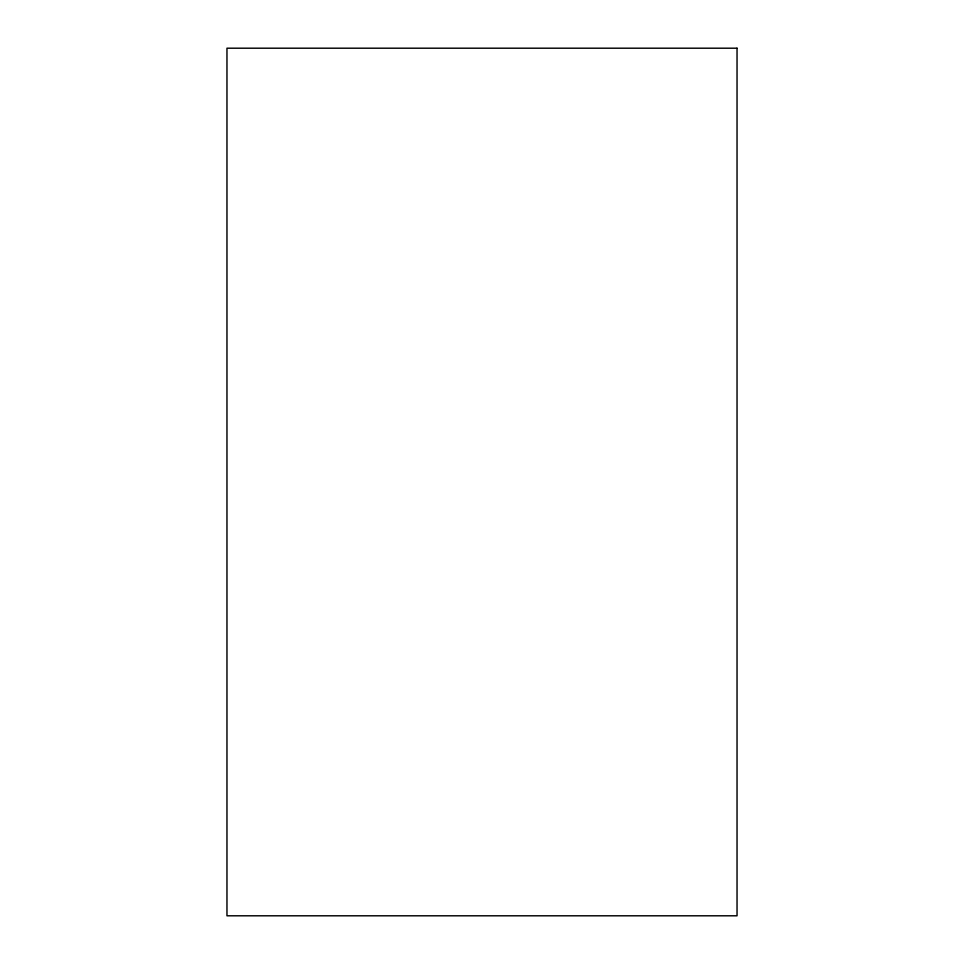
<?xml version="1.0" encoding="UTF-8"?>
<svg xmlns="http://www.w3.org/2000/svg" width="964" height="964" viewBox="0 0 964 964"><rect width="100%" height="100%" fill="white"/><g stroke="black" fill="none" stroke-linecap="round" stroke-linejoin="round"><path stroke-width="1.45" d="M737.038 48.2L226.962 48.2L226.962 915.8L737.038 915.8L737.038 48.2"/></g></svg>
